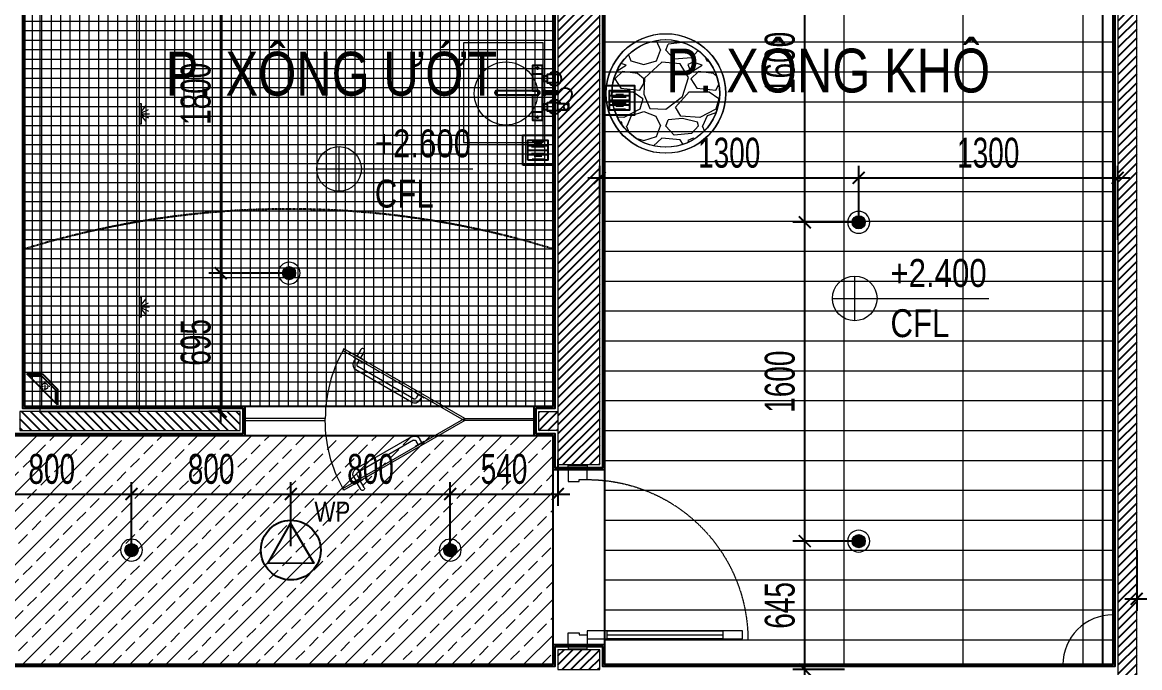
# Model space of a CAD drawing. Header units: millimetres. Extents: x -343543 to 400519, y -115663 to 104219.
# Drawn here: x -254237 to -248629, y 14710 to 17949 of the extents above; entities that cross this region are included whole.
import ezdxf
from ezdxf.enums import TextEntityAlignment as Align

# ---------------------------------------------------------------- set-up
doc = ezdxf.new("R2010")
doc.units = ezdxf.units.MM
for name, pattern in [("$0$02'TUONG Xay$0$HIDDEN", [0.375, 0.25, -0.125]), ('ACAD_ISO07W100', [3, 0, -3]), ('CONTINOUS', [0]), ('MB tầng L7$0$DIVIDE2', [0.625, 0.25, -0.125, 0, -0.125, 0, -0.125]), ('XREF MAT BANG TUONG XAY$0$01.Xref _MB T1$0$HIDDEN', [9.525, 6.35, -3.175])]:
    doc.linetypes.add(name, pattern=pattern)
doc.layers.get('0').update_dxf_attribs({"color": 231, "lineweight": 0})
doc.layers.get('DefPoints').update_dxf_attribs({"color": 191})
for name, color, linetype, lineweight in [('10.noithat', 30, 'Continuous', 18), ('A-CLNG', 157, 'Continuous', 25), ('A-FLOR-PRTN', 161, 'Continuous', 9), ('A-PATT', 252, 'Continuous', 9), ('A-SYMBOLS', 10, 'Continuous', 13), ('EL - TEXT', 3, 'Continuous', 9), ('fix lighting', 2, 'Continuous', 5), ('MB tầng L7$0$1.CDC-SA-TH', 2, 'MB tầng L7$0$DIVIDE2', 13), ('SME-E-LTG-DIM', 55, 'Continuous', 18), ('XREF MAT BANG TUONG XAY$0$$1$A-TEXT', 8, 'Continuous', 25), ('XREF MAT BANG TUONG XAY$0$01.Xref _MB T1$0$A-DOOR', 8, 'Continuous', 9), ('XREF MAT BANG TUONG XAY$0$01.Xref _MB T1$0$A-FNSH', 8, 'Continuous', 9), ('XREF MAT BANG TUONG XAY$0$01.Xref _MB T1$0$A-HIDD-LO', 8, 'XREF MAT BANG TUONG XAY$0$01.Xref _MB T1$0$HIDDEN', 9), ('XREF MAT BANG TUONG XAY$0$A-WALL-INT', 8, 'Continuous', 9), ('XREF MAT BANG TUONG XAY$0$P-SANRFIM', 8, 'Continuous', 13)]:
    doc.layers.add(name, color=color, linetype=linetype, lineweight=lineweight)
for name, color, linetype in [('BB. DIEN', 6, 'Continuous'), ('Tường Tầng L7$0$VNCC-Ar-Door_Window', 4, 'Continuous'), ('XREF MAT BANG TUONG XAY$0$A-FNSH', 8, 'Continuous'), ('XREF MAT BANG TUONG XAY$0$A-FURN', 8, 'Continuous'), ('XREF MAT BANG TUONG XAY$0$A-FURN @ 50', 8, 'Continuous'), ('XREF MAT BANG TUONG XAY$0$A-FURN @ 75', 8, 'Continuous'), ('XREF MAT BANG TUONG XAY$0$A-PATT', 8, 'Continuous'), ('XREF MAT BANG TUONG XAY$0$FF-FURN', 8, 'Continuous')]:
    doc.layers.add(name, color=color, linetype=linetype)
doc.layers.add('EL - CABLE - PA', color=5, linetype='CONTINOUS', true_color=0x0000ff)
doc.layers.add('fix lightting red', color=1, linetype='Continuous', lineweight=5, true_color=0xff0000)
doc.styles.add('Arial', font='arial.ttf', dxfattribs={"width": 0.8})
doc.styles.add('SM-DIMTEXT', font='SME.shx', dxfattribs={"width": 0.7})
doc.styles.add('VTK _ Arial_2.5 mm', font='arial.ttf', dxfattribs={"width": 0.8, "height": 2.5})
doc.styles.add('XREF MAT BANG TUONG XAY$0$Arial', font='arial.ttf', dxfattribs={"width": 0.8})
doc.dimstyles.new('SDIM-100', dxfattribs={"dimscale": 100, "dimtxt": 2, "dimasz": 0.6, "dimexe": 0.6, "dimexo": 0.2, "dimgap": 0.5, "dimtad": 1, "dimdec": 0, "dimzin": 12, "dimtxsty": 'SM-DIMTEXT', "dimblk": 'ARCHTICK', "dimblk1": 'ARCHTICK', "dimblk2": 'ARCHTICK', "dimcen": 0.12, "dimdle": 0.6, "dimclrd": 7, "dimclre": 8, "dimadec": 0, "dimazin": 3, "dimtfac": 2, "dimtix": 1, "dimtmove": 1, "dimatfit": 3, "dimfxl": 1, "dimtzin": 0, "dimarcsym": 1})
pattern_1 = [(360, (89.1446, 731.1656), (1e-15, 3.175), [])]

# ---------------------------------------------------------------- blocks, each defined once
blk = doc.blocks.new('*U109')
at = {"color": 8}
for p, q in [((-324.2, -4.2), (-319.2, 4.5)), ((287.1, -345.5), (-319.2, 4.5)), ((-324.2, -4.2), (282.1, -354.2)), ((-121, -107.2), (-122.2, -109.2)), ((-77.7, -132.2), (-121, -107.2)), ((-108, -114.7), (-98, -97.2)), ((-90.7, -124.7), (-80.6, -107.2)), ((-67, -103.6), (212.2, -264.9)), ((-57, -86.2), (222.3, -247.6)), ((-78.9, -134.2), (-77.7, -132.2)), ((215.9, -278.6), (205.9, -295.9)), ((180.2, -340.3), (198.7, -308.4)), ((186.7, -299.1), (185.7, -300.9)), ((185.7, -300.9), (229, -325.9)), ((192.9, -288.4), (191.7, -290.5)), ((236.2, -313.4), (192.9, -288.4)), ((197.5, -350.3), (216, -318.4)), ((233.2, -288.6), (223.2, -305.9)), ((229, -325.9), (230, -324.1)), ((235, -315.5), (236.2, -313.4)), ((282.1, -354.2), (287.1, -345.5))]:
    blk.add_line(p, q, dxfattribs=at)
at = {"color": 8, "ltscale": 0.25}
blk.add_arc((-324.2, -4.2), 700, 330.955, 0, dxfattribs=at)
at = {"color": 8}
for centre, radius, start, end in [((-72, -112.2), 30, 59.9694, 149.9694), ((-72, -112.2), 10, 59.9694, 149.9694), ((207.2, -273.6), 10, 329.9694, 59.9694), ((207.2, -273.6), 30, 329.9694, 59.9694), ((188.8, -345.3), 10, 149.9694, 329.9694)]:
    blk.add_arc(centre, radius, start, end, dxfattribs=at)
blk = doc.blocks.new('*U281')
at = {"color": 8}
blk.add_line((70, 100), (70, 680), dxfattribs=at)
for points in [[(50, 0), (50, 780), (90, 780), (90, 0)], [(50, 100), (90, 100), (90, 680), (50, 680)], [(20, -95), (80, -95), (80, -40), (70, -40), (70, 0), (20, 0)], [(900, -95), (840, -95), (840, -40), (850, -40), (850, 0), (900, 0)]]:
    blk.add_lwpolyline(points, close=True, dxfattribs=at)
at = {"layer": 'XREF MAT BANG TUONG XAY$0$01.Xref _MB T1$0$A-FNSH', "color": 8}
for points in [[(20, -95), (0, -95), (0, 0), (20, 0)], [(900, -95), (920, -95), (920, 0), (900, 0)]]:
    blk.add_lwpolyline(points, close=True, dxfattribs=at)
at = {"layer": 'XREF MAT BANG TUONG XAY$0$01.Xref _MB T1$0$A-HIDD-LO', "color": 8, "ltscale": 0.3}
blk.add_arc((42, 0), 806.7, 360, 90, dxfattribs=at)
blk = doc.blocks.new('XREF MAT BANG TUONG XAY$0$YLD.Studio-04-116')
at = {"layer": 'XREF MAT BANG TUONG XAY$0$FF-FURN'}
h = blk.add_hatch(dxfattribs=at)
h.set_pattern_fill('ANSI31,_O', color=8, angle=-45)
h.set_pattern_definition(pattern_1)
h.paths.add_polyline_path([(7.2, -43.3), (7.2, -8.8), (-7.2, -8.8), (-7.2, -43.3)])
h.paths.add_polyline_path([(7.2, -8.8), (7.2, 0), (-7.2, 0), (-7.2, -8.8)])
h = blk.add_hatch(dxfattribs=at)
h.set_pattern_fill('ANSI31,_O', color=8, angle=-45)
h.set_pattern_definition(pattern_1)
h.paths.add_polyline_path([(-7.2, -50.4), (-7.2, -61.3), (7.2, -61.3), (7.2, -50.4)])
at = {"layer": 'XREF MAT BANG TUONG XAY$0$FF-FURN', "color": 8}
for p, q in [((56, 14.1), (56, -1.5)), ((85.3, 14.1), (85.3, -1.5)), ((-91.2, -1.5), (-91.2, -46)), ((-91.2, -1.5), (-50.1, -1.5)), ((-83.4, -55.6), (-57.8, -55.6)), ((-50.1, -1.5), (-50.1, -46)), ((-7.2, -43.3), (7.2, -43.3)), ((-7.2, -50.4), (7.2, -50.4)), ((50.1, -1.5), (50.1, -55.6)), ((91.2, -1.5), (50.1, -1.5)), ((57.8, -55.6), (83.4, -55.6)), ((91.2, -1.5), (91.2, -55.6)), ((-95.2, -128.8), (-95.2, -78.8)), ((-77.5, -71.3), (-63.7, -71.3)), ((-10, -128.8), (-10, -103.8)), ((-9.1, -73.7), (-9.1, -62.6)), ((-7.2, -61.3), (7.2, -61.3)), ((-6.9, -74.9), (6.9, -74.9)), ((-6.9, -78.8), (-6.9, -74.9)), ((6.9, -78.8), (6.9, -74.9)), ((9.1, -62.6), (9.1, -73.7)), ((10, -128.8), (10, -103.8)), ((63.7, -71.3), (77.5, -71.3)), ((95.2, -128.8), (95.2, -78.8))]:
    blk.add_line(p, q, dxfattribs=at)
blk.add_lwpolyline([(10, -128.8), (137.5, -128.8), (137.5, -78.8), (77.5, -78.8), (77.5, -71.3), (83.4, -71.3), (83.4, -55.6), (91.2, -55.6), (91.2, -46, 0.573289), (85.3, 14.1), (85.3, 54.3), (56, 54.3), (56, 46.1), (59.4, 46.1, 0.219245), (58.4, 35.3), (56, 35.3), (56, 14.1, 0.573289), (50.1, -46), (50.1, -55.6), (57.8, -55.6), (57.8, -71.3), (63.7, -71.3), (63.7, -78.8), (6.9, -78.8), (6.9, -74.9), (9.1, -74.9), (9.1, -73.7, 0.424198), (9.1, -62.6), (9.1, -61.3), (7.2, -61.3), (7.2, 0), (-7.2, 0), (-7.2, -61.3), (-9.1, -61.3), (-9.1, -62.6, 0.424198), (-9.1, -73.7), (-9.1, -74.9), (-6.9, -74.9), (-6.9, -78.8), (-63.7, -78.8), (-63.7, -71.3), (-57.8, -71.3), (-57.8, -55.6), (-50.1, -55.6), (-50.1, -46, 3.076925), (-91.2, -46), (-91.2, -55.6), (-83.4, -55.6), (-83.4, -71.3), (-77.5, -71.3), (-77.5, -78.8), (-137.5, -78.8), (-137.5, -128.8), (-10, -128.8), (-10, -298.6, 1.8407), (10, -298.6)], format="xyb", close=True, dxfattribs=at)
blk.add_lwpolyline([(-6.9, -78.8), (-63.7, -78.8)], dxfattribs=at)
for centre in [(-122.9, -103.8), (122.9, -103.8)]:
    blk.add_circle(centre, 4.74, dxfattribs=at)
for centre, radius, start, end in [((70.6, 39.6), 13, 199.6898, 150.2251), ((-70.6, -70.3), 10.9, 230.846, 309.154), ((0, -103.8), 11.9, 327.0279, 212.9721), ((0, -103.8), 10, 0, 180), ((0, -67.5), 13.2, 238.413, 301.587), ((70.6, -70.3), 10.9, 230.846, 309.154), ((0, -305.1), 10, 180, 0)]:
    blk.add_arc(centre, radius, start, end, dxfattribs=at)
blk.add_open_spline([(4.3, 0), (4.8, -1.1), (-28.2, 19.6), (-27.2, 43.4), (-2, 76.1), (35.7, 62.2), (52, 46.8), (57.6, 39.6)], degree=3, knots=[2.666644, 2.666644, 2.666644, 2.666644, 20.09129, 54.458927, 83.569193, 125.299148, 152.615154, 152.615154, 152.615154, 152.615154], dxfattribs=at)
blk = doc.blocks.new('XREF MAT BANG TUONG XAY$0$Drain')
at = {"color": 8}
blk.add_lwpolyline([(-1.2, -1.2), (1.2, -1.2), (1.2, 1.2), (-1.2, 1.2)], close=True, dxfattribs=at)
at = {"color": 8, "const_width": 0.16}
for points in [[(0, 0.873), (0, -0.873)], [(-0.731, 0.478), (-0.731, -0.478)], [(-0.365, 0.793), (-0.365, -0.793)], [(0.365, 0.793), (0.365, -0.793)], [(0.731, 0.478), (0.731, -0.478)]]:
    blk.add_lwpolyline(points, dxfattribs=at)
blk = doc.blocks.new('*U3480')
at = {"layer": 'XREF MAT BANG TUONG XAY$0$A-FURN @ 50', "color": 8, "xscale": -41.66666666666667, "yscale": 41.66666666666667, "zscale": 41.66666666666667, "rotation": 270}
blk.add_blockref('XREF MAT BANG TUONG XAY$0$Drain', (11205, 17307), dxfattribs=at)
at = {"layer": 'XREF MAT BANG TUONG XAY$0$A-FURN @ 75', "color": 8, "xscale": -62.50000000000001, "yscale": 62.50000000000001, "zscale": 62.50000000000001, "rotation": 270}
blk.add_blockref('XREF MAT BANG TUONG XAY$0$Drain', (11205, 17307), dxfattribs=at)
blk = doc.blocks.new('*U3481')
at = {"layer": 'XREF MAT BANG TUONG XAY$0$A-FURN @ 50', "color": 8, "xscale": -41.66666666666667, "yscale": 41.66666666666667, "zscale": 41.66666666666667, "rotation": 270}
blk.add_blockref('XREF MAT BANG TUONG XAY$0$Drain', (11615, 17557), dxfattribs=at)
at = {"layer": 'XREF MAT BANG TUONG XAY$0$A-FURN @ 75', "color": 8, "xscale": -62.50000000000001, "yscale": 62.50000000000001, "zscale": 62.50000000000001, "rotation": 270}
blk.add_blockref('XREF MAT BANG TUONG XAY$0$Drain', (11615, 17557), dxfattribs=at)
blk = doc.blocks.new('*U288')
at = {"layer": 'XREF MAT BANG TUONG XAY$0$A-PATT'}
h = blk.add_hatch(dxfattribs=at)
h.set_pattern_fill('ANSI31', color=8, scale=10)
h.set_pattern_definition([(45, (36551.79, -11178.564), (-22.45064, 22.45064), [])])
h.paths.add_polyline_path([(-38.7, 47.5), (1066.3, 47.5), (1066.3, -47.5), (-38.7, -47.5)])
at = {"layer": 'XREF MAT BANG TUONG XAY$0$A-WALL-INT', "color": 8}
blk.add_lwpolyline([(-38.7, 47.5), (1066.3, 47.5), (1066.3, -47.5), (-38.7, -47.5)], close=True, dxfattribs=at)
blk = doc.blocks.new('*U280')
at = {"layer": 'XREF MAT BANG TUONG XAY$0$A-PATT'}
h = blk.add_hatch(dxfattribs=at)
h.set_pattern_fill('ANSI31', color=8, scale=10)
h.set_pattern_definition([(45, (38906.79, -11293.564), (-22.45064, 22.45064), [])])
h.paths.add_polyline_path([(-38.7, 47.5), (3421.3, 47.5), (3421.3, -162.5), (-38.7, -162.5)])
at = {"layer": 'XREF MAT BANG TUONG XAY$0$A-WALL-INT', "color": 8}
blk.add_lwpolyline([(-38.7, 47.5), (3421.3, 47.5), (3421.3, -162.5), (-38.7, -162.5)], close=True, dxfattribs=at)
blk = doc.blocks.new('*U279')
at = {"layer": 'XREF MAT BANG TUONG XAY$0$A-PATT'}
h = blk.add_hatch(dxfattribs=at)
h.set_pattern_fill('ANSI31', color=8, scale=10)
h.set_pattern_definition([(45, (43311.79, -11178.564), (-22.45064, 22.45064), [])])
h.paths.add_polyline_path([(-38.7, 47.5), (7826.3, 47.5), (7826.3, -47.5), (-38.7, -47.5)])
at = {"layer": 'XREF MAT BANG TUONG XAY$0$A-WALL-INT', "color": 8}
blk.add_lwpolyline([(-38.7, 47.5), (7826.3, 47.5), (7826.3, -47.5), (-38.7, -47.5)], close=True, dxfattribs=at)
blk = doc.blocks.new('*U236')
at = {"layer": 'XREF MAT BANG TUONG XAY$0$A-PATT'}
h = blk.add_hatch(dxfattribs=at)
h.set_pattern_fill('ANSI31', color=8, scale=10)
h.set_pattern_definition([(45, (35546.79, -11293.564), (-22.45064, 22.45064), [])])
h.paths.add_polyline_path([(-38.7, 47.5), (61.3, 47.5), (61.3, -162.5), (-38.7, -162.5)])
at = {"layer": 'XREF MAT BANG TUONG XAY$0$A-WALL-INT', "color": 8}
blk.add_lwpolyline([(-38.7, 47.5), (61.3, 47.5), (61.3, -162.5), (-38.7, -162.5)], close=True, dxfattribs=at)
blk = doc.blocks.new('*U285')
at = {"layer": 'XREF MAT BANG TUONG XAY$0$A-PATT'}
h = blk.add_hatch(dxfattribs=at)
h.set_pattern_fill('ANSI31', color=8, scale=10)
h.set_pattern_definition([(45, (35541.79, -11178.564), (-22.45064, 22.45064), [])])
h.paths.add_polyline_path([(-38.7, 47.5), (56.3, 47.5), (56.3, -47.5), (-38.7, -47.5)])
at = {"layer": 'XREF MAT BANG TUONG XAY$0$A-WALL-INT', "color": 8}
blk.add_lwpolyline([(-38.7, 47.5), (56.3, 47.5), (56.3, -47.5), (-38.7, -47.5)], close=True, dxfattribs=at)
blk = doc.blocks.new('XREF MAT BANG NOI THAT')
h = blk.add_hatch()
h.set_pattern_fill('GRAVEL', color=8, scale=15)
h.set_pattern_definition([(228.0127875, (-413533.12, -126211.106), (-3048.0000002, -3428.9999998), [51.25822, -5074.57255]), (184.969741, (-413567.41, -126249.206), (4571.9999982, 381.0000217), [87.9607, -8708.10733]), (132.510447, (-413655.04, -126256.826), (3810.0000016, -4190.9999985), [62.02223, -6140.20842]), (267.273689, (-413803.63, -126352.076), (381.0000008, 7619.99999996), [80.10068, -7929.9656]), (292.833654, (-413807.44, -126432.086), (-1905.00000016, 4571.9999999), [78.54505, -7775.97116]), (357.273689, (-413776.96, -126504.476), (-7619.99999996, 381.0000008), [80.10068, -7929.9656]), (37.6942405, (-413696.95, -126508.286), (-4952.9999998, -3810.0000003), [105.92905, -10486.9673]), (72.2553284, (-413613.13, -126443.516), (2667.0000007, 8381.99999977), [100.00793, -9900.7885]), (121.4295656, (-413582.65, -126348.266), (-3048.0000004, 4952.9999997), [80.37195, -7956.83185]), (175.236358, (-413624.56, -126279.686), (4191, -381.0000007), [91.757, -4496.09054]), (222.3974378, (-413716, -126272.066), (-4571.99999985, -4191.00000016), [118.6617, -11747.51588]), (138.814075, (-413426.44, -126355.886), (-2666.9999998, 2286.0000002), [40.50068, -4009.58487]), (171.4692344, (-413456.92, -126329.216), (4953.0000001, -761.9999991), [77.0523, -7628.19585]), (225, (-413533.12, -126317.79), (-5e-14, -381), [53.8814, -484.93397]), (203.19859, (-413559.79, -126272.066), (1905, 762), [29.0162, -2872.59336]), (291.80141, (-413586.46, -126283.496), (-381, 1143), [41.03484, -2010.71295]), (30.963757, (-413571.22, -126321.596), (1143, 762), [66.64795, -2154.94472]), (161.56505, (-413514.07, -126287.31), (762, -381), [48.19307, -1156.63472]), (16.3895403, (-413807.44, -126283.496), (3810, 1143), [67.5132, -6683.824]), (70.346176, (-413742.67, -126264.446), (-1524.0000001, -4191), [56.63984, -5607.33235]), (293.19859, (-413514.07, -126211.106), (-762, 1905), [58.032, -2843.57754]), (343.6104597, (-413491.21, -126264.446), (-3810.0000001, 1142.9999997), [67.5132, -6683.824]), (339.443955, (-413807.44, -126519.716), (-1905, 762), [65.10528, -3190.16015]), (294.7751406, (-413746.48, -126542.576), (-1905.0000023, 4190.999999), [54.55082, -5400.539]), (66.80141, (-413510.26, -126592.106), (762, 1905), [58.032, -2843.57754]), (17.3540246, (-413487.4, -126538.766), (-4952.9999999, -1524.0000003), [63.8674, -6322.8564]), (69.443955, (-413696.95, -126592.106), (-762, -1905), [32.55264, -3222.7128]), (101.309932, (-413533.12, -126592.11), (-381, 1524), [19.4272, -1923.29924]), (165.963757, (-413536.93, -126573.06), (1143, -381), [78.54506, -1492.3582]), (186.009006, (-413613.13, -126554.006), (3810, 381.0000002), [72.79005, -7206.20473]), (303.690068, (-413571.22, -126355.89), (-381, 762), [54.94858, -1318.76645]), (353.1572266, (-413540.74, -126401.606), (6477.00000004, -761.99999966), [95.9335, -9497.40136]), (60.945396, (-413445.49, -126413.036), (-1524, -2667), [39.22624, -3883.40885]), (90, (-413426.44, -126378.75), (-381, 381), [22.86, -358.14]), (120.256437, (-413620.75, -126542.576), (1523.9999998, -2667.0000001), [52.93004, -5240.09112]), (48.0127875, (-413647.42, -126496.856), (3048.0000003, 3428.9999998), [102.51643, -5023.31433]), (0, (-413578.84, -126420.66), (381, 381), [99.06, -281.94]), (325.3048465, (-413479.78, -126420.656), (3810.0000014, -2666.999998), [60.24143, -5963.8975]), (254.054604, (-413430.25, -126454.946), (-381, -1524), [55.47436, -2718.2475]), (207.6459754, (-413445.49, -126508.286), (-7239.00000027, -3809.9999995), [90.32176, -8941.86966]), (175.4260787, (-413525.5, -126550.196), (-4953, 381), [95.55442, -9459.87697])])
edge = h.paths.add_edge_path()
edge.add_arc((11847.4, 17591.7), 270, 180, 540, ccw=False)
at = {"color": 8}
for points in [[(13340, 19165), (13940, 19165), (13940, 14725), (13340, 14725)], [(14090, 19165), (13940, 19165), (13940, 14725), (14090, 14725)], [(13340, 18615), (12740, 18615), (12740, 14725), (13340, 14725)], [(11231.5, 17845.2), (10831.5, 17845.2), (10831.5, 17345.2), (11231.5, 17345.2)]]:
    blk.add_lwpolyline(points, close=True, dxfattribs=at)
for centre, radius in [((11845.8, 17591.7), 300), ((11847.4, 17591.7), 300), ((11845.8, 17591.7), 270), ((11847.4, 17591.7), 270), ((11044.1, 17591.7), 158.5)]:
    blk.add_circle(centre, radius, dxfattribs=at)
blk = doc.blocks.new('01.Xref _MB T1')
at = {"layer": 'XREF MAT BANG TUONG XAY$0$01.Xref _MB T1$0$A-DOOR', "color": 8}
for points in [[(10138, 15960.49993), (9734.93809, 15960.49988), (9734.93809, 15950.49988), (10138, 15950.49993)], [(10835.09539, 15960.49993), (11195, 15960.49988), (11195, 15950.49988), (10835.09539, 15950.49993)]]:
    blk.add_lwpolyline(points, close=True, dxfattribs=at)
at = {"layer": 'XREF MAT BANG TUONG XAY$0$A-FNSH', "color": 8}
for points in [[(8380.00005, 15885.00022), (9724.93809, 15884.99914), (9724.93809, 16009.99923), (8620.00015, 16009.9928), (8620.00776, 19085.00042), (8709.99008, 19085.0002), (8709.99008, 19174.99915), (11290, 19174.99903), (11290, 16010.00022), (11195, 16010.00022), (11195, 15885.00022), (11290, 15885.00022), (11290, 15714.99997), (11530, 15714.99997), (11530, 19174.99915), (14100, 19174.99915), (14100, 14714.99999), (11529.99993, 14714.99999), (11530, 14814.99997), (11290.00003, 14814.99997), (11289.99998, 14715.00011), (8379.99068, 14715.00011)], [(8370.00008, 15875.00023), (9734.93809, 15874.99913), (9734.93809, 16019.99929), (8630.00017, 16019.99286), (8630.00774, 19075.0004), (8719.99008, 19075.00017), (8719.99008, 19164.99915), (11280, 19164.99904), (11280, 16020.00022), (11185, 16020.00022), (11185, 15875.00022), (11280, 15875.00022), (11280, 15704.99997), (11540, 15704.99997), (11540, 19164.99915), (14090, 19164.99915), (14090, 14724.99999), (11539.99994, 14724.99999), (11540, 14824.99997), (11280.00004, 14824.99997), (11279.99999, 14725.00011), (8369.99066, 14725.00011)]]:
    blk.add_lwpolyline(points, dxfattribs=at)
at = {"layer": 'XREF MAT BANG TUONG XAY$0$P-SANRFIM', "color": 8}
blk.add_lwpolyline([(11305, 19089.99915), (8704.98143, 19089.99915), (8704.98143, 15995.00022), (9204.99408, 15994.99992), (9204.99408, 17989.99908, -0.4142135681), (9804.9941, 18589.99908), (11305, 18589.99905)], format="xyb", close=True, dxfattribs=at)
at = {"color": 8, "rotation": 270}
blk.add_blockref('XREF MAT BANG TUONG XAY$0$YLD.Studio-04-116', (11306.47498, 17595.17229), dxfattribs=at)
at = {"layer": 'XREF MAT BANG TUONG XAY$0$01.Xref _MB T1$0$A-DOOR', "color": 8, "rotation": 180}
blk.add_blockref('*U109', (10513.82641, 15956.313), dxfattribs=at)
at = {"layer": 'XREF MAT BANG TUONG XAY$0$01.Xref _MB T1$0$A-DOOR', "color": 8, "xscale": -1}
blk.add_blockref('*U109', (10513.82641, 15954.68687), dxfattribs=at)
at = {"layer": 'XREF MAT BANG TUONG XAY$0$01.Xref _MB T1$0$A-DOOR', "color": 8, "extrusion": (1.42352e-14, 2.81943e-13, -1), "zscale": -1, "rotation": 90.00003766684722}
blk.add_blockref('*U281', (-11452.49998, 14804.99994, 0), dxfattribs=at)
at = {"layer": 'XREF MAT BANG TUONG XAY$0$A-FURN', "color": 8, "xscale": -1}
for name, p, rotation in [('*U280', (11467.49912, 15768.6825), 270), ('*U279', (14162.5, 11363.6983), 270), ('*U288', (8643.69831, 15947.50022), 180), ('*U236', (11467.4906, 14738.6983), 270)]:
    blk.add_blockref(name, p, dxfattribs=dict(at, rotation=rotation))
at = {"layer": 'XREF MAT BANG TUONG XAY$0$A-FURN', "linetype": 'Continuous'}
for name in ['*U3481', '*U3480']:
    blk.add_blockref(name, (0, 0), dxfattribs=at)
at = {"layer": 'XREF MAT BANG TUONG XAY$0$A-FURN', "color": 8, "rotation": 180}
blk.add_blockref('*U285', (11266.30169, 15947.50022), dxfattribs=at)
at = {"layer": 'XREF MAT BANG TUONG XAY$0$$1$A-TEXT', "color": 8, "style": 'XREF MAT BANG TUONG XAY$0$Arial', "width": 0.8}
for s, p in [('P. XÔNG ƯỚT', (9336.56573, 17580.76839, 0)), ('P. XÔNG KHÔ', (11849.23539, 17596.50952, 0))]:
    blk.add_text(s, height=220, dxfattribs=at).set_placement(p)
at = {"layer": 'A-PATT', "color": 8}
blk.add_blockref('XREF MAT BANG NOI THAT', (0, 0), dxfattribs=at)
blk = doc.blocks.new('LT10')
for points in [[(0, 0), (-250, 0)], [(0, 0), (0, -250)]]:
    blk.add_lwpolyline(points)
blk.add_arc((0, 0), 250, 180, 270)
blk = doc.blocks.new('LT13')
blk.add_lwpolyline([(-50, -10), (50, -10), (50, 0), (-50, 0)], close=True)
for points in [[(-11.9, -10), (-39.1, -32.7)], [(-4.6, -10), (-21.1, -46.4)], [(0, -10), (0, -51)], [(4.6, -10), (21.1, -46.4)], [(11.9, -10), (39.1, -32.7)]]:
    blk.add_lwpolyline(points)
blk = doc.blocks.new('DenSanTuongT1Ikigai')
at = {"layer": 'fix lightting red', "linetype": "$0$02'TUONG Xay$0$HIDDEN", "ltscale": 500, "const_width": 10}
blk.add_lwpolyline([(14040, 19165), (14040, 14725)], dxfattribs=at)
at = {"layer": 'fix lightting red'}
for name, p, rotation in [('LT13', (9205, 17490), 90), ('LT13', (9205, 16520), 90), ('LT10', (14090, 14725), 270)]:
    blk.add_blockref(name, p, dxfattribs=dict(at, rotation=rotation))
blk = doc.blocks.new('ddd')
at = {"layer": '10.noithat'}
blk.add_line((2247246, 193285), (2247246, 193285), dxfattribs=at)
at = {"layer": 'BB. DIEN', "color": 2}
for p, q in [((2247226, 193251), (2247378, 193403)), ((2247514, 193383), (2247246, 193115)), ((2247246, 193243), (2247386, 193383)), ((2247378, 193403), (2247534, 193403)), ((2247386, 193383), (2247514, 193383)), ((2247534, 193403), (2247514, 193383)), ((2247226, 193095), (2247226, 193251)), ((2247246, 193115), (2247246, 193243)), ((2247246, 193115), (2247226, 193095))]:
    blk.add_line(p, q, dxfattribs=at)
at = {"layer": 'MB tầng L7$0$1.CDC-SA-TH'}
for p, q in [((2247299, 193275), (2247399, 193275)), ((2247349, 193225), (2247349, 193325))]:
    blk.add_line(p, q, dxfattribs=at)
blk.add_circle((2247349, 193275), 31, dxfattribs=at)
blk = doc.blocks.new('_ArchTick')
at = {"color": 0, "linetype": 'ByBlock', "const_width": 0.15}
blk.add_lwpolyline([(-0.5, -0.5), (0.5, 0.5)], dxfattribs=at)
blk = doc.blocks.new('*D978')
at = {"layer": 'DefPoints', "color": 0, "transparency": 16777216}
for p in [(-253689, 15581.5), (-254489, 15300), (-253689, 15300)]:
    blk.add_point(p, dxfattribs=at)
at = {"layer": 'SME-E-LTG-DIM', "color": 8, "lineweight": -2, "transparency": 16777216}
for p, q in [((-254489, 15320), (-254489, 15641.5)), ((-253689, 15320), (-253689, 15641.5))]:
    blk.add_line(p, q, dxfattribs=at)
at = {"layer": 'SME-E-LTG-DIM', "color": 7, "lineweight": -2, "transparency": 16777216}
blk.add_line((-254549, 15581.5), (-253629, 15581.5), dxfattribs=at)
at = {"layer": 'SME-E-LTG-DIM', "color": 7, "lineweight": -2, "transparency": 16777216, "xscale": 60, "yscale": 60, "zscale": 60, "rotation": 180}
blk.add_blockref('_ArchTick', (-254489, 15581.5), dxfattribs=at)
at = {"layer": 'SME-E-LTG-DIM', "color": 7, "lineweight": -2, "transparency": 16777216, "xscale": 60, "yscale": 60, "zscale": 60}
blk.add_blockref('_ArchTick', (-253689, 15581.5), dxfattribs=at)
at = {"layer": 'SME-E-LTG-DIM', "color": 0, "transparency": 16777216, "insert": (-254089, 15706.5), "char_height": 150, "attachment_point": 5, "style": 'SM-DIMTEXT'}
blk.add_mtext('800', dxfattribs=at)
blk = doc.blocks.new('*D979')
at = {"layer": 'DefPoints', "color": 0, "transparency": 16777216}
for p in [(-252889, 15581.5), (-253689, 15300), (-252889, 15300)]:
    blk.add_point(p, dxfattribs=at)
at = {"layer": 'SME-E-LTG-DIM', "color": 8, "lineweight": -2, "transparency": 16777216}
for p, q in [((-253689, 15320), (-253689, 15641.5)), ((-252889, 15320), (-252889, 15641.5))]:
    blk.add_line(p, q, dxfattribs=at)
at = {"layer": 'SME-E-LTG-DIM', "color": 7, "lineweight": -2, "transparency": 16777216}
blk.add_line((-253749, 15581.5), (-252829, 15581.5), dxfattribs=at)
at = {"layer": 'SME-E-LTG-DIM', "color": 7, "lineweight": -2, "transparency": 16777216, "xscale": 60, "yscale": 60, "zscale": 60, "rotation": 180}
blk.add_blockref('_ArchTick', (-253689, 15581.5), dxfattribs=at)
at = {"layer": 'SME-E-LTG-DIM', "color": 7, "lineweight": -2, "transparency": 16777216, "xscale": 60, "yscale": 60, "zscale": 60}
blk.add_blockref('_ArchTick', (-252889, 15581.5), dxfattribs=at)
at = {"layer": 'SME-E-LTG-DIM', "color": 0, "transparency": 16777216, "insert": (-253289, 15706.5), "char_height": 150, "attachment_point": 5, "style": 'SM-DIMTEXT'}
blk.add_mtext('800', dxfattribs=at)
blk = doc.blocks.new('*D980')
at = {"layer": 'DefPoints', "color": 0, "transparency": 16777216}
for p in [(-252089, 15581.5), (-252889, 15300), (-252089, 15300)]:
    blk.add_point(p, dxfattribs=at)
at = {"layer": 'SME-E-LTG-DIM', "color": 8, "lineweight": -2, "transparency": 16777216}
for p, q in [((-252889, 15320), (-252889, 15641.5)), ((-252089, 15320), (-252089, 15641.5))]:
    blk.add_line(p, q, dxfattribs=at)
at = {"layer": 'SME-E-LTG-DIM', "color": 7, "lineweight": -2, "transparency": 16777216}
blk.add_line((-252949, 15581.5), (-252029, 15581.5), dxfattribs=at)
at = {"layer": 'SME-E-LTG-DIM', "color": 7, "lineweight": -2, "transparency": 16777216, "xscale": 60, "yscale": 60, "zscale": 60, "rotation": 180}
blk.add_blockref('_ArchTick', (-252889, 15581.5), dxfattribs=at)
at = {"layer": 'SME-E-LTG-DIM', "color": 7, "lineweight": -2, "transparency": 16777216, "xscale": 60, "yscale": 60, "zscale": 60}
blk.add_blockref('_ArchTick', (-252089, 15581.5), dxfattribs=at)
at = {"layer": 'SME-E-LTG-DIM', "color": 0, "transparency": 16777216, "insert": (-252489, 15706.5), "char_height": 150, "attachment_point": 5, "style": 'SM-DIMTEXT'}
blk.add_mtext('800', dxfattribs=at)
blk = doc.blocks.new('*D981')
at = {"layer": 'DefPoints', "color": 0, "transparency": 16777216}
for p in [(-251549, 15775.5), (-251549, 15581.5), (-252089, 15300)]:
    blk.add_point(p, dxfattribs=at)
at = {"layer": 'SME-E-LTG-DIM', "color": 8, "lineweight": -2, "transparency": 16777216}
for p, q in [((-251549, 15755.5), (-251549, 15521.5)), ((-252089, 15320), (-252089, 15641.5))]:
    blk.add_line(p, q, dxfattribs=at)
at = {"layer": 'SME-E-LTG-DIM', "color": 7, "lineweight": -2, "transparency": 16777216}
blk.add_line((-252149, 15581.5), (-251489, 15581.5), dxfattribs=at)
at = {"layer": 'SME-E-LTG-DIM', "color": 7, "lineweight": -2, "transparency": 16777216, "xscale": 60, "yscale": 60, "zscale": 60, "rotation": 180}
blk.add_blockref('_ArchTick', (-252089, 15581.5), dxfattribs=at)
at = {"layer": 'SME-E-LTG-DIM', "color": 7, "lineweight": -2, "transparency": 16777216, "xscale": 60, "yscale": 60, "zscale": 60}
blk.add_blockref('_ArchTick', (-251549, 15581.5), dxfattribs=at)
at = {"layer": 'SME-E-LTG-DIM', "color": 0, "transparency": 16777216, "insert": (-251819, 15706.5), "char_height": 150, "attachment_point": 5, "style": 'SM-DIMTEXT'}
blk.add_mtext('540', dxfattribs=at)
blk = doc.blocks.new('*D1050')
at = {"layer": 'DefPoints', "color": 0, "transparency": 16777216}
for p in [(-253241.1, 16690), (-252897.8, 16690), (-253214.2, 15995)]:
    blk.add_point(p, dxfattribs=at)
at = {"layer": 'SME-E-LTG-DIM', "color": 7, "lineweight": -2, "transparency": 16777216}
blk.add_line((-253241.1, 15935), (-253241.1, 16750), dxfattribs=at)
at = {"layer": 'SME-E-LTG-DIM', "color": 8, "lineweight": -2, "transparency": 16777216}
for p, q in [((-252917.8, 16690), (-253301.1, 16690)), ((-253234.2, 15995), (-253301.1, 15995))]:
    blk.add_line(p, q, dxfattribs=at)
at = {"layer": 'SME-E-LTG-DIM', "color": 7, "lineweight": -2, "transparency": 16777216, "xscale": 60, "yscale": 60, "zscale": 60}
for p, rotation in [((-253241.1, 16690), 90), ((-253241.1, 15995), 270)]:
    blk.add_blockref('_ArchTick', p, dxfattribs=dict(at, rotation=rotation))
at = {"layer": 'SME-E-LTG-DIM', "color": 0, "transparency": 16777216, "insert": (-253366.1, 16342.5), "char_height": 150, "attachment_point": 5, "rotation": 90, "style": 'SM-DIMTEXT'}
blk.add_mtext('695', dxfattribs=at)
blk = doc.blocks.new('*D1051')
at = {"layer": 'DefPoints', "color": 0, "transparency": 16777216}
for p in [(-253241.1, 18490), (-252898.8, 18490), (-252897.8, 16690)]:
    blk.add_point(p, dxfattribs=at)
at = {"layer": 'SME-E-LTG-DIM', "color": 7, "lineweight": -2, "transparency": 16777216}
blk.add_line((-253241.1, 16630), (-253241.1, 18550), dxfattribs=at)
at = {"layer": 'SME-E-LTG-DIM', "color": 8, "lineweight": -2, "transparency": 16777216}
for p, q in [((-252918.8, 18490), (-253301.1, 18490)), ((-252917.8, 16690), (-253301.1, 16690))]:
    blk.add_line(p, q, dxfattribs=at)
at = {"layer": 'SME-E-LTG-DIM', "color": 7, "lineweight": -2, "transparency": 16777216, "xscale": 60, "yscale": 60, "zscale": 60}
for p, rotation in [((-253241.1, 18490), 90), ((-253241.1, 16690), 270)]:
    blk.add_blockref('_ArchTick', p, dxfattribs=dict(at, rotation=rotation))
at = {"layer": 'SME-E-LTG-DIM', "color": 0, "transparency": 16777216, "insert": (-253366.1, 17590), "char_height": 150, "attachment_point": 5, "rotation": 90, "style": 'SM-DIMTEXT'}
blk.add_mtext('1800', dxfattribs=at)
blk = doc.blocks.new('*D1053')
at = {"layer": 'DefPoints', "color": 0, "transparency": 16777216}
for p in [(-250309.5, 15345), (-250039, 15345), (-250090.9, 14700)]:
    blk.add_point(p, dxfattribs=at)
at = {"layer": 'SME-E-LTG-DIM', "color": 7, "lineweight": -2, "transparency": 16777216}
blk.add_line((-250309.5, 14640), (-250309.5, 15405), dxfattribs=at)
at = {"layer": 'SME-E-LTG-DIM', "color": 8, "lineweight": -2, "transparency": 16777216}
for p, q in [((-250059, 15345), (-250369.5, 15345)), ((-250110.9, 14700), (-250369.5, 14700))]:
    blk.add_line(p, q, dxfattribs=at)
at = {"layer": 'SME-E-LTG-DIM', "color": 7, "lineweight": -2, "transparency": 16777216, "xscale": 60, "yscale": 60, "zscale": 60}
for p, rotation in [((-250309.5, 15345), 90), ((-250309.5, 14700), 270)]:
    blk.add_blockref('_ArchTick', p, dxfattribs=dict(at, rotation=rotation))
at = {"layer": 'SME-E-LTG-DIM', "color": 0, "transparency": 16777216, "insert": (-250434.5, 15022.5), "char_height": 150, "attachment_point": 5, "rotation": 90, "style": 'SM-DIMTEXT'}
blk.add_mtext('645', dxfattribs=at)
blk = doc.blocks.new('*D1054')
at = {"layer": 'DefPoints', "color": 0, "transparency": 16777216}
for p in [(-250309.5, 16945), (-250039, 16945), (-250039, 15345)]:
    blk.add_point(p, dxfattribs=at)
at = {"layer": 'SME-E-LTG-DIM', "color": 7, "lineweight": -2, "transparency": 16777216}
blk.add_line((-250309.5, 15285), (-250309.5, 17005), dxfattribs=at)
at = {"layer": 'SME-E-LTG-DIM', "color": 8, "lineweight": -2, "transparency": 16777216}
for p, q in [((-250059, 16945), (-250369.5, 16945)), ((-250059, 15345), (-250369.5, 15345))]:
    blk.add_line(p, q, dxfattribs=at)
at = {"layer": 'SME-E-LTG-DIM', "color": 7, "lineweight": -2, "transparency": 16777216, "xscale": 60, "yscale": 60, "zscale": 60}
for p, rotation in [((-250309.5, 16945), 90), ((-250309.5, 15345), 270)]:
    blk.add_blockref('_ArchTick', p, dxfattribs=dict(at, rotation=rotation))
at = {"layer": 'SME-E-LTG-DIM', "color": 0, "transparency": 16777216, "insert": (-250434.5, 16145), "char_height": 150, "attachment_point": 5, "rotation": 90, "style": 'SM-DIMTEXT'}
blk.add_mtext('1600', dxfattribs=at)
blk = doc.blocks.new('*D1055')
at = {"layer": 'DefPoints', "color": 0, "transparency": 16777216}
for p in [(-250309.5, 18545), (-250039, 18545), (-250039, 16945)]:
    blk.add_point(p, dxfattribs=at)
at = {"layer": 'SME-E-LTG-DIM', "color": 7, "lineweight": -2, "transparency": 16777216}
blk.add_line((-250309.5, 16885), (-250309.5, 18605), dxfattribs=at)
at = {"layer": 'SME-E-LTG-DIM', "color": 8, "lineweight": -2, "transparency": 16777216}
for p, q in [((-250059, 18545), (-250369.5, 18545)), ((-250059, 16945), (-250369.5, 16945))]:
    blk.add_line(p, q, dxfattribs=at)
at = {"layer": 'SME-E-LTG-DIM', "color": 7, "lineweight": -2, "transparency": 16777216, "xscale": 60, "yscale": 60, "zscale": 60}
for p, rotation in [((-250309.5, 18545), 90), ((-250309.5, 16945), 270)]:
    blk.add_blockref('_ArchTick', p, dxfattribs=dict(at, rotation=rotation))
at = {"layer": 'SME-E-LTG-DIM', "color": 0, "transparency": 16777216, "insert": (-250434.5, 17745), "char_height": 150, "attachment_point": 5, "rotation": 90, "style": 'SM-DIMTEXT'}
blk.add_mtext('1600', dxfattribs=at)
blk = doc.blocks.new('*D1057')
at = {"layer": 'DefPoints', "color": 0, "transparency": 16777216}
for p in [(-250039, 17168.3), (-251339, 16967.5), (-250039, 16945)]:
    blk.add_point(p, dxfattribs=at)
at = {"layer": 'SME-E-LTG-DIM', "color": 8, "lineweight": -2, "transparency": 16777216}
for p, q in [((-251339, 16987.5), (-251339, 17228.3)), ((-250039, 16965), (-250039, 17228.3))]:
    blk.add_line(p, q, dxfattribs=at)
at = {"layer": 'SME-E-LTG-DIM', "color": 7, "lineweight": -2, "transparency": 16777216}
blk.add_line((-251399, 17168.3), (-249979, 17168.3), dxfattribs=at)
at = {"layer": 'SME-E-LTG-DIM', "color": 7, "lineweight": -2, "transparency": 16777216, "xscale": 60, "yscale": 60, "zscale": 60, "rotation": 180}
blk.add_blockref('_ArchTick', (-251339, 17168.3), dxfattribs=at)
at = {"layer": 'SME-E-LTG-DIM', "color": 7, "lineweight": -2, "transparency": 16777216, "xscale": 60, "yscale": 60, "zscale": 60}
blk.add_blockref('_ArchTick', (-250039, 17168.3), dxfattribs=at)
at = {"layer": 'SME-E-LTG-DIM', "color": 0, "transparency": 16777216, "insert": (-250689, 17293.3), "char_height": 150, "attachment_point": 5, "style": 'SM-DIMTEXT'}
blk.add_mtext('1300', dxfattribs=at)
blk = doc.blocks.new('*D1058')
at = {"layer": 'DefPoints', "color": 0, "transparency": 16777216}
for p in [(-248739, 17168.3), (-250039, 16945), (-248739, 16837.8)]:
    blk.add_point(p, dxfattribs=at)
at = {"layer": 'SME-E-LTG-DIM', "color": 8, "lineweight": -2, "transparency": 16777216}
for p, q in [((-250039, 16965), (-250039, 17228.3)), ((-248739, 16857.8), (-248739, 17228.3))]:
    blk.add_line(p, q, dxfattribs=at)
at = {"layer": 'SME-E-LTG-DIM', "color": 7, "lineweight": -2, "transparency": 16777216}
blk.add_line((-250099, 17168.3), (-248679, 17168.3), dxfattribs=at)
at = {"layer": 'SME-E-LTG-DIM', "color": 7, "lineweight": -2, "transparency": 16777216, "xscale": 60, "yscale": 60, "zscale": 60, "rotation": 180}
blk.add_blockref('_ArchTick', (-250039, 17168.3), dxfattribs=at)
at = {"layer": 'SME-E-LTG-DIM', "color": 7, "lineweight": -2, "transparency": 16777216, "xscale": 60, "yscale": 60, "zscale": 60}
blk.add_blockref('_ArchTick', (-248739, 17168.3), dxfattribs=at)
at = {"layer": 'SME-E-LTG-DIM', "color": 0, "transparency": 16777216, "insert": (-249389, 17293.3), "char_height": 150, "attachment_point": 5, "style": 'SM-DIMTEXT'}
blk.add_mtext('1300', dxfattribs=at)
blk = doc.blocks.new('*D1077')
at = {"layer": 'DefPoints', "color": 0, "transparency": 16777216}
for p in [(-248644, 15319.2), (-247701.5, 15319.2), (-247701.5, 15055.4)]:
    blk.add_point(p, dxfattribs=at)
at = {"layer": 'SME-E-LTG-DIM', "color": 8, "lineweight": -2, "transparency": 16777216}
for p, q in [((-248644, 15299.2), (-248644, 14995.4)), ((-247701.5, 15299.2), (-247701.5, 14995.4))]:
    blk.add_line(p, q, dxfattribs=at)
at = {"layer": 'SME-E-LTG-DIM', "color": 7, "lineweight": -2, "transparency": 16777216}
blk.add_line((-248704, 15055.4), (-247641.5, 15055.4), dxfattribs=at)
at = {"layer": 'SME-E-LTG-DIM', "color": 7, "lineweight": -2, "transparency": 16777216, "xscale": 60, "yscale": 60, "zscale": 60, "rotation": 180}
blk.add_blockref('_ArchTick', (-248644, 15055.4), dxfattribs=at)
at = {"layer": 'SME-E-LTG-DIM', "color": 7, "lineweight": -2, "transparency": 16777216, "xscale": 60, "yscale": 60, "zscale": 60}
blk.add_blockref('_ArchTick', (-247701.5, 15055.4), dxfattribs=at)
at = {"layer": 'SME-E-LTG-DIM', "color": 0, "transparency": 16777216, "insert": (-248172.8, 15187.5), "char_height": 150, "attachment_point": 5, "style": 'SM-DIMTEXT'}
blk.add_mtext('{\\fArial|b0|i0|c163|p34;EQ}', dxfattribs=at)
blk = doc.blocks.new('LOA ÂM TRẦN 6W CHỊU NƯỚC')
at = {"ltscale": 3}
blk.add_lwpolyline([(132764.1, 323760.9), (132880.8, 323561.6), (132649.9, 323560.2)], close=True, dxfattribs=at)
blk.add_circle((132764.9, 323627.6), 150, dxfattribs=at)
at = {"layer": 'EL - TEXT', "color": 3, "style": 'Arial', "width": 0.8}
blk.add_text('WP', height=100, rotation=0.1629, dxfattribs=at).set_placement((132883.6, 323820.5), align=Align.MIDDLE_LEFT)
blk = doc.blocks.new('XR-TRAN_SANH$0$A$C896e62ca')
at = {"layer": 'A-PATT', "true_color": 0x848484}
h = blk.add_hatch(color=252, dxfattribs=at)
h.dxf.hatch_style = 1
edge = h.paths.add_edge_path()
edge.add_arc((0, 0), 33, 0, 360)
at = {"color": 0, "linetype": 'ByBlock'}
for p, q in [((33, 0), (-33, 0)), ((0, 33), (0, -33))]:
    blk.add_line(p, q, dxfattribs=at)
blk.add_circle((0, 0), 33, dxfattribs=at)
for start, end in [(90, 270), (270, 90)]:
    blk.add_arc((0, 0), 55, start, end, dxfattribs=at)
blk = doc.blocks.new('*U1475')
blk.add_line((-2, 0), (12, 0))
blk.add_lwpolyline([(0, -2), (0, 2)])
at = {"layer": 'A-SYMBOLS'}
blk.add_circle((0, 0), 2, dxfattribs=at)
at = {"color": 7, "style": 'VTK _ Arial_2.5 mm', "width": 0.8, "flags": 4}
blk.add_attdef('FINISHFLOORLEVEL', text='', height=2.5, dxfattribs=at).set_placement((3.2, 3.53), align=Align.TOP_LEFT)
blk.add_attdef('NAMEOFLEVEL', (3.2, -3.47), '', height=2.5, dxfattribs=at)

msp = doc.modelspace()

# ---------------------------------------------------------------- block references
at = {"layer": 'A-SYMBOLS'}
msp.add_blockref('01.Xref _MB T1', (-262854, 0), dxfattribs=at)

# ---------------------------------------------------------------- next in the draw order: hatches: boundary and pattern name
at = {"layer": 'A-PATT'}
h = msp.add_hatch(dxfattribs=at)
h.set_pattern_fill('ANSI37', color=256, scale=15, angle=45)
h.set_pattern_definition([(90, (-262854.025, -1e-05), (-47.625, 0), []), (180, (-262854.025, -1e-05), (-7e-15, -47.625), [])])
h.paths.add_polyline_path([(-251574, 19165), (-251574, 16020), (-254224, 16020), (-254224, 19075), (-254134, 19075), (-254134, 19165)])
h = msp.add_hatch(dxfattribs=at)
h.set_pattern_fill('_USER', color=256, scale=150, pattern_type=0)
h.set_pattern_definition([(0, (-262854.02, -1e-05), (0, 150), [])])
h.paths.add_polyline_path([(-251314, 19165), (-248764, 19165), (-248764, 14725), (-251314, 14725)])
h = msp.add_hatch(dxfattribs=at)
h.set_pattern_fill('ANSI33', color=256, scale=20, double=1)
h.set_pattern_definition([(45, (-262854.02, -1e-05), (-89.8026, 89.8026), []), (45, (-262764.22, -1e-05), (-89.8026, 89.8026), [63.5, -31.75])])
h.paths.add_polyline_path([(-257504, 15875.7), (-251574, 15875.7), (-251574, 14725), (-254634, 14725), (-254634, 11375), (-254484, 11375), (-254484, 10225), (-255829, 10225), (-255829, 9965), (-257379, 9965), (-257379, 10225), (-257504, 10225)])

# ---------------------------------------------------------------- next in the draw order: linework, layer by layer
at = {"layer": 'A-CLNG', "color": 251}
for points in [[(-251574, 19165), (-251574, 16020), (-254224, 16020), (-254224, 19075), (-254134, 19075), (-254134, 19165)], [(-251314, 19165), (-248764, 19165), (-248764, 14725), (-251314, 14725)], [(-257504, 15875.7), (-251574, 15875.7), (-251574, 14725), (-254634, 14725), (-254634, 11375), (-254484, 11375), (-254484, 10225), (-255829, 10225), (-255829, 9965), (-257379, 9965), (-257379, 10225), (-257504, 10225)]]:
    msp.add_lwpolyline(points, close=True, dxfattribs=at)
at = {"layer": 'A-CLNG', "color": 8, "linetype": 'ACAD_ISO07W100', "ltscale": 0.01}
msp.add_arc((-252899, 12522.4), 4489.1, 72.8327, 107.1673, dxfattribs=at)

# ---------------------------------------------------------------- next in the draw order: block references
at = {"layer": 'EL - CABLE - PA', "linetype": 'CONTINOUS'}
msp.add_blockref('LOA ÂM TRẦN 6W CHỊU NƯỚC', (-385654, -308327.6), dxfattribs=at)
at = {"layer": 'fix lighting'}
for p in [(-250039, 16945), (-252897.8, 16690), (-250039, 15345), (-253689, 15300), (-252089, 15300)]:
    msp.add_blockref('XR-TRAN_SANH$0$A$C896e62ca', p, dxfattribs=at)

# ---------------------------------------------------------------- next in the draw order: block references
at = {"layer": 'A-FLOR-PRTN'}
msp.add_blockref('DenSanTuongT1Ikigai', (-262854, 0), dxfattribs=at)

# ---------------------------------------------------------------- next in the draw order: block references
at = {"layer": 'A-SYMBOLS'}
ref = msp.add_blockref('*U1475', (-252646.9, 17213.2), dxfattribs=dict(at, xscale=56, yscale=56, zscale=56))
ref.add_attrib('FINISHFLOORLEVEL', '+2.600', dxfattribs={"layer": '0', "color": 7, "height": 140, "style": 'VTK _ Arial_2.5 mm', "width": 0.8}).set_placement((-252467.7, 17411), align=Align.TOP_LEFT)
ref.add_attrib('NAMEOFLEVEL', 'CFL', (-252467.7, 17019), dxfattribs={"layer": '0', "color": 7, "height": 140, "style": 'VTK _ Arial_2.5 mm', "width": 0.8})
ref = msp.add_blockref('*U1475', (-250058.8, 16562.9), dxfattribs=dict(at, xscale=56, yscale=56, zscale=56))
ref.add_attrib('FINISHFLOORLEVEL', '+2.400', dxfattribs={"layer": '0', "color": 7, "height": 140, "style": 'VTK _ Arial_2.5 mm', "width": 0.8}).set_placement((-249879.6, 16760.7), align=Align.TOP_LEFT)
ref.add_attrib('NAMEOFLEVEL', 'CFL', (-249879.6, 16368.7), dxfattribs={"layer": '0', "color": 7, "height": 140, "style": 'VTK _ Arial_2.5 mm', "width": 0.8})
at = {"layer": 'Tường Tầng L7$0$VNCC-Ar-Door_Window', "xscale": 0.5, "yscale": 0.5, "zscale": 0.5, "rotation": 270}
msp.add_blockref('ddd', (-350761.1, 1139796.8), dxfattribs=at)

# ---------------------------------------------------------------- next in the draw order: dimensions: what is measured, and where the dimension line sits
at = {"layer": 'SME-E-LTG-DIM'}
for base, p1, p2, picture, middle in [((-250309.5, 18545), (-250039, 16945), (-250039, 18545), '*D1055', (-250434.5, 17745)), ((-253241.1, 18490), (-252897.8, 16690), (-252898.8, 18490), '*D1051', (-253366.1, 17590)), ((-250309.5, 16945), (-250039, 15345), (-250039, 16945), '*D1054', (-250434.5, 16145)), ((-253241.1, 16690), (-253214.2, 15995), (-252897.8, 16690), '*D1050', (-253366.1, 16342.5)), ((-250309.5, 15345), (-250090.9, 14700), (-250039, 15345), '*D1053', (-250434.5, 15022.5))]:
    dim = msp.add_linear_dim(base=base, p1=p1, p2=p2, angle=90, dimstyle='SDIM-100', override={"dimtxt": 1.5, "dimtfill": 0}, dxfattribs=at)
    dim.commit()
    dim.dimension.update_dxf_attribs({"geometry": picture, "text_midpoint": middle})
for base, p1, p2, picture, middle in [((-250039, 17168.3), (-251339, 16967.5), (-250039, 16945), '*D1057', (-250689, 17293.3)), ((-248739, 17168.3), (-250039, 16945), (-248739, 16837.8), '*D1058', (-249389, 17293.3)), ((-253689, 15581.5), (-254489, 15300), (-253689, 15300), '*D978', (-254089, 15706.5)), ((-252889, 15581.5), (-253689, 15300), (-252889, 15300), '*D979', (-253289, 15706.5)), ((-252089, 15581.5), (-252889, 15300), (-252089, 15300), '*D980', (-252489, 15706.5)), ((-251549, 15581.5), (-252089, 15300), (-251549, 15775.5), '*D981', (-251819, 15706.5))]:
    dim = msp.add_linear_dim(base=base, p1=p1, p2=p2, dimstyle='SDIM-100', override={"dimtxt": 1.5, "dimtfill": 0}, dxfattribs=at)
    dim.commit()
    dim.dimension.update_dxf_attribs({"geometry": picture, "text_midpoint": middle})
dim = msp.add_linear_dim(base=(-247701.5, 15055.4), p1=(-248644, 15319.2), p2=(-247701.5, 15319.2), text='{\\fArial|b0|i0|c163|p34;EQ}', dimstyle='SDIM-100', override={"dimtxt": 1.5, "dimtfill": 0}, dxfattribs=at)
dim.commit()
dim.dimension.update_dxf_attribs({"geometry": '*D1077', "text_midpoint": (-248172.8, 15187.5)})

doc.saveas('drawing.dxf')
